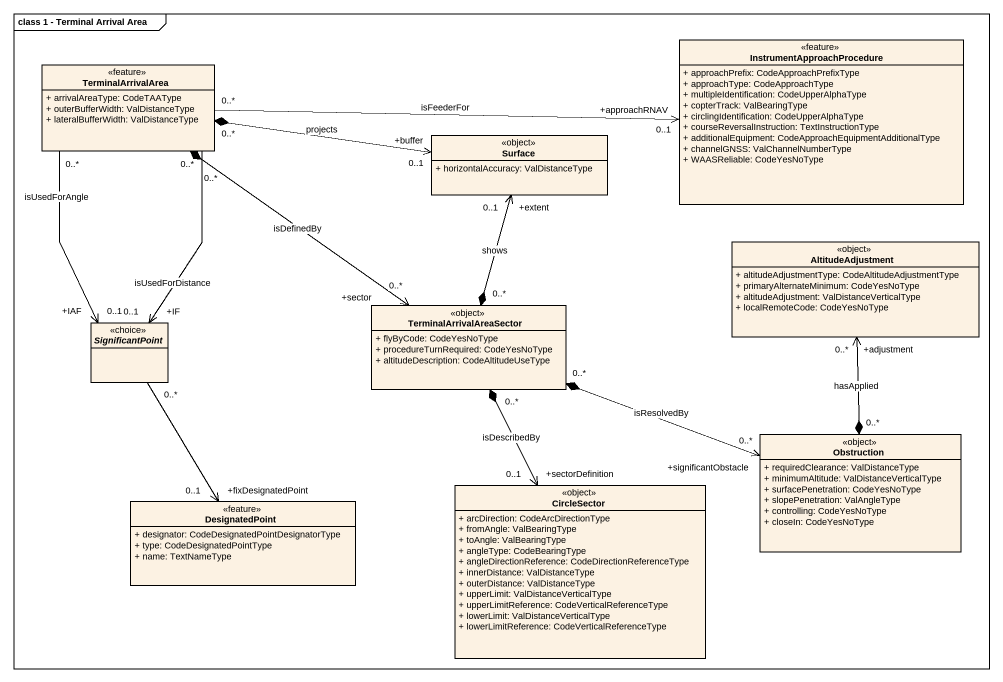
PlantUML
@startuml
mainframe class 1 - Terminal Arrival Area
hide circle
hide empty members
skinparam classAttributeIconSize 0
class InstrumentApproachProcedure <<feature>> {
  + approachPrefix: CodeApproachPrefixType
  + approachType: CodeApproachType
  + multipleIdentification: CodeUpperAlphaType
  + copterTrack: ValBearingType
  + circlingIdentification: CodeUpperAlphaType
  + courseReversalInstruction: TextInstructionType
  + additionalEquipment: CodeApproachEquipmentAdditionalType
  + channelGNSS: ValChannelNumberType
  + WAASReliable: CodeYesNoType
}
class TerminalArrivalArea <<feature>> {
  + arrivalAreaType: CodeTAAType
  + outerBufferWidth: ValDistanceType
  + lateralBufferWidth: ValDistanceType
}
class Surface <<object>> {
  + horizontalAccuracy: ValDistanceType
}
class AltitudeAdjustment <<object>> {
  + altitudeAdjustmentType: CodeAltitudeAdjustmentType
  + primaryAlternateMinimum: CodeYesNoType
  + altitudeAdjustment: ValDistanceVerticalType
  + localRemoteCode: CodeYesNoType
}
abstract class SignificantPoint <<choice>>
class TerminalArrivalAreaSector <<object>> {
  + flyByCode: CodeYesNoType
  + procedureTurnRequired: CodeYesNoType
  + altitudeDescription: CodeAltitudeUseType
}
class Obstruction <<object>> {
  + requiredClearance: ValDistanceType
  + minimumAltitude: ValDistanceVerticalType
  + surfacePenetration: CodeYesNoType
  + slopePenetration: ValAngleType
  + controlling: CodeYesNoType
  + closeIn: CodeYesNoType
}
class DesignatedPoint <<feature>> {
  + designator: CodeDesignatedPointDesignatorType
  + type: CodeDesignatedPointType
  + name: TextNameType
}
class CircleSector <<object>> {
  + arcDirection: CodeArcDirectionType
  + fromAngle: ValBearingType
  + toAngle: ValBearingType
  + angleType: CodeBearingType
  + angleDirectionReference: CodeDirectionReferenceType
  + innerDistance: ValDistanceType
  + outerDistance: ValDistanceType
  + upperLimit: ValDistanceVerticalType
  + upperLimitReference: CodeVerticalReferenceType
  + lowerLimit: ValDistanceVerticalType
  + lowerLimitReference: CodeVerticalReferenceType
}
TerminalArrivalArea "0..*" -right-> "+approachRNAV\n0..1" InstrumentApproachProcedure : isFeederFor
TerminalArrivalArea "0..*" *-right-> "+buffer\n0..1" Surface : projects
TerminalArrivalArea "0..*" --> "+IF\n0..1" SignificantPoint : isUsedForDistance
TerminalArrivalArea "0..*" --> "+IAF\n0..1" SignificantPoint : isUsedForAngle
TerminalArrivalArea "0..*" *--> "+sector\n0..*" TerminalArrivalAreaSector : isDefinedBy
AltitudeAdjustment "+adjustment\n0..*" <--* "0..*" Obstruction : hasApplied
SignificantPoint "0..*" --> "+fixDesignatedPoint\n0..1" DesignatedPoint
TerminalArrivalAreaSector "0..*" *-up-> "+extent\n0..1" Surface : shows
TerminalArrivalAreaSector "0..*" *-right-> "+significantObstacle\n0..*" Obstruction : isResolvedBy
TerminalArrivalAreaSector "0..*" *--> "+sectorDefinition\n0..1" CircleSector : isDescribedBy
@enduml
